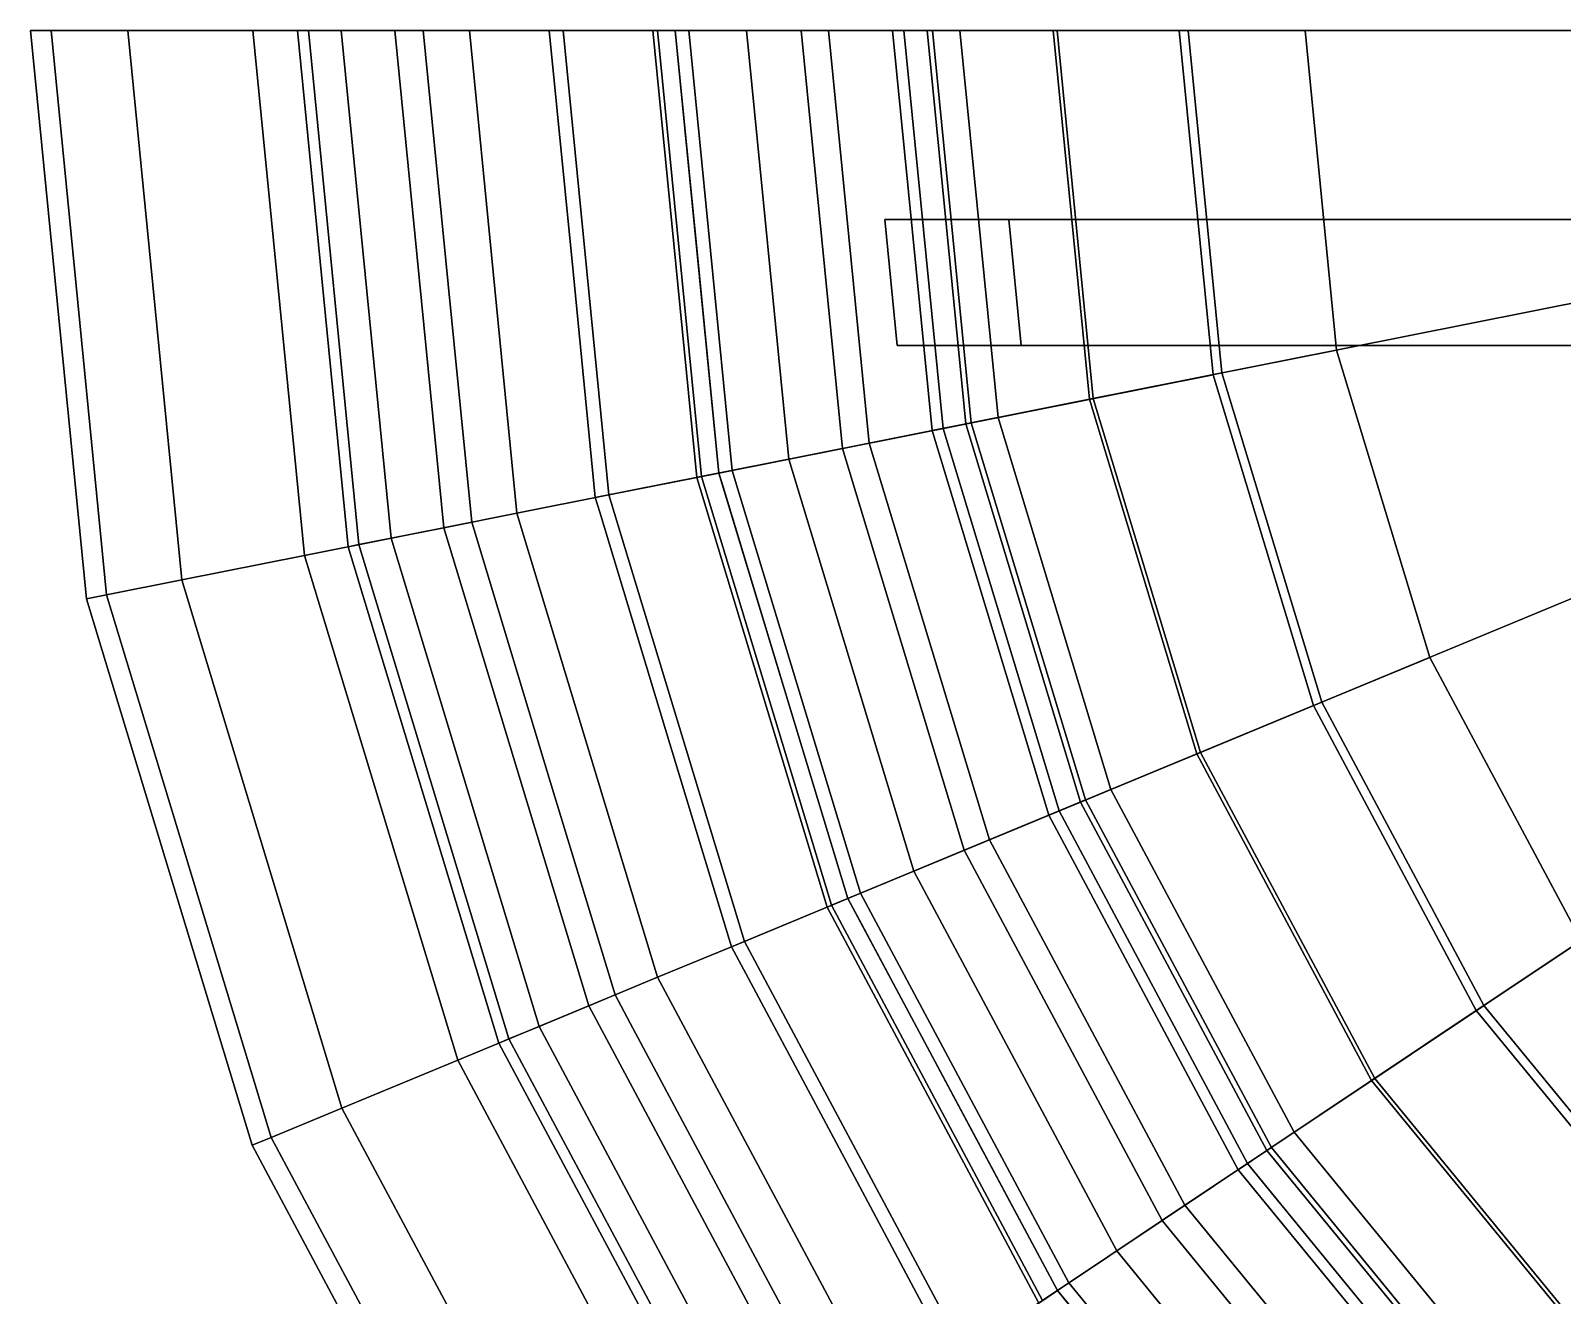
# Model space of a CAD drawing. Header units: metres. Extents: x -1080 to 1352, y -1635 to 1105.
# Drawn here: x -1080 to -512, y -469 to 0 of the extents above; entities that cross this region are included whole.
import ezdxf

# ---------------------------------------------------------------- set-up
doc = ezdxf.new("R2010")
doc.units = ezdxf.units.M

msp = doc.modelspace()

# ---------------------------------------------------------------- linework, layer by layer
at = {"layer": 'body_half_inside'}
for points, invisible_edges in [([(-958.2, -190.6, 2103.01), (-981.03, 0, 2035.2), (-976.97, 0, 2103.01)], 1), ([(-976.97, 0, 2103.01), (-946.31, -188.23, 2169.85), (-958.2, -190.6, 2103.01)], 1), ([(-946.31, -188.23, 2169.85), (-976.97, 0, 2103.01), (-964.85, 0, 2169.85)], 1), ([(-964.85, 0, 2169.85), (-926.69, -184.33, 2234.77), (-946.31, -188.23, 2169.85)], 1), ([(-926.69, -184.33, 2234.77), (-964.85, 0, 2169.85), (-944.84, 0, 2234.77)], 1), ([(-964.85, 0, 1900.55), (-926.69, -184.33, 1835.64), (-944.84, 0, 1835.64)], 1), ([(-899.61, -178.94, 1773.57), (-944.84, 0, 1835.64), (-926.69, -184.33, 1835.64)], 1), ([(-944.84, 0, 1835.64), (-899.61, -178.94, 1773.57), (-917.24, 0, 1773.57)], 1), ([(-944.84, 0, 2234.77), (-899.61, -178.94, 2296.84), (-926.69, -184.33, 2234.77)], 1), ([(-899.61, -178.94, 2296.84), (-944.84, 0, 2234.77), (-917.24, 0, 2296.84)], 1), ([(-917.24, 0, 2296.84), (-865.47, -172.15, 2355.17), (-899.61, -178.94, 2296.84)], 1), ([(-865.47, -172.15, 2355.17), (-917.24, 0, 2296.84), (-882.42, 0, 2355.17)], 1), ([(-865.47, -172.15, 1715.24), (-917.24, 0, 1773.57), (-899.61, -178.94, 1773.57)], 1), ([(-917.24, 0, 1773.57), (-865.47, -172.15, 1715.24), (-882.42, 0, 1715.24)], 1), ([(-824.74, -164.05, 1661.48), (-882.42, 0, 1715.24), (-865.47, -172.15, 1715.24)], 1), ([(-882.42, 0, 1715.24), (-824.74, -164.05, 1661.48), (-840.9, 0, 1661.48)], 1), ([(-882.42, 0, 2355.17), (-824.74, -164.05, 2408.93), (-865.47, -172.15, 2355.17)], 1), ([(-824.74, -164.05, 2408.93), (-882.42, 0, 2355.17), (-840.9, 0, 2408.93)], 1), ([(-747.45, 0, 2408.93), (-824.74, -164.05, 2408.93), (-840.9, 0, 2408.93)], 1), ([(-824.74, -164.05, 1661.48), (-700.74, 0, 1661.48), (-840.9, 0, 1661.48)], 1), ([(-824.74, -164.05, 2408.93), (-747.45, 0, 2408.93), (-776.89, -321.8, 2408.93)], 3), ([(-700.74, 0, 1661.48), (-824.74, -164.05, 1661.48), (-776.89, -321.8, 1661.48)], 13), ([(-778.91, -154.93, 1474.61), (-654.02, 0, 1474.61), (-794.17, 0, 1474.61)], 1), ([(-794.17, 0, 1474.61), (-687.27, -136.71, 1661.48), (-778.91, -154.93, 1474.61)], 1), ([(-687.27, -136.71, 1661.48), (-794.17, 0, 1474.61), (-700.74, 0, 1661.48)], 1), ([(-654.02, 0, 1474.61), (-778.91, -154.93, 1474.61), (-733.71, -303.91, 1474.61)], 13), ([(-776.89, -321.8, 2408.93), (-747.45, 0, 2408.93), (-733.09, -145.82, 2408.93)], 13), ([(-700.74, 0, 1661.48), (-776.89, -321.8, 1661.48), (-699.18, -467.18, 1661.48)], 13), ([(-741.59, -147.51, 741.19), (-760.27, 0, 804.84), (-745.66, -148.32, 804.84)], 1), ([(-760.27, 0, 804.84), (-741.59, -147.51, 741.19), (-756.12, 0, 741.19)], 1), ([(-760.27, 0, 804.84), (-733.09, -145.82, 867.31), (-745.66, -148.32, 804.84)], 1), ([(-733.09, -145.82, 867.31), (-760.27, 0, 804.84), (-747.45, 0, 867.31)], 1), ([(-721.18, -143.45, 680.91), (-756.12, 0, 741.19), (-741.59, -147.51, 741.19)], 1), ([(-756.12, 0, 741.19), (-721.18, -143.45, 680.91), (-735.3, 0, 680.91)], 1), ([(-733.09, -145.82, 1287.75), (-607.3, 0, 1287.75), (-747.45, 0, 1287.75)], 1), ([(-747.45, 0, 2408.93), (-733.09, -145.82, 2549.07), (-733.09, -145.82, 2408.93)], 1), ([(-733.09, -145.82, 2549.07), (-747.45, 0, 2408.93), (-747.45, 0, 2549.07)], 1), ([(-747.45, 0, 1287.75), (-641.45, -127.59, 1474.61), (-733.09, -145.82, 1287.75)], 1), ([(-641.45, -127.59, 1474.61), (-747.45, 0, 1287.75), (-654.02, 0, 1474.61)], 1), ([(-467.16, 0, 1100.89), (-733.09, -145.82, 867.31), (-747.45, 0, 867.31)], 1), ([(-685.86, -136.43, 628.27), (-735.3, 0, 680.91), (-721.18, -143.45, 680.91)], 1), ([(-735.3, 0, 680.91), (-685.86, -136.43, 628.27), (-699.3, 0, 628.27)], 1), ([(-654.02, 0, 1474.61), (-733.71, -303.91, 1474.61), (-660.33, -441.22, 1474.61)], 13), ([(-607.3, 0, 1287.75), (-733.09, -145.82, 1287.75), (-690.55, -286.04, 1287.75)], 13), ([(-733.09, -145.82, 867.31), (-467.16, 0, 1100.89), (-458.18, -91.14, 1100.89)], 1), ([(-700.74, 0, 1661.48), (-699.18, -467.18, 1661.48), (-687.27, -136.71, 1661.48)], 3), ([(-687.27, -136.71, 1100.89), (-467.16, 0, 1100.89), (-700.74, 0, 1100.89)], 1), ([(-700.74, 0, 1100.89), (-595.63, -118.48, 1287.75), (-687.27, -136.71, 1100.89)], 1), ([(-595.63, -118.48, 1287.75), (-700.74, 0, 1100.89), (-607.3, 0, 1287.75)], 1), ([(-685.86, -136.43, 628.27), (-650.66, 0, 587.02), (-699.3, 0, 628.27)], 1), ([(-607.3, 0, 1287.75), (-690.55, -286.04, 1287.75), (-621.48, -415.26, 1287.75)], 13), ([(-467.16, 0, 1100.89), (-687.27, -136.71, 1100.89), (-647.39, -268.16, 1100.89)], 13), ([(-650.66, 0, 587.02), (-685.86, -136.43, 628.27), (-638.16, -126.94, 587.02)], 1), ([(-654.02, 0, 1474.61), (-660.33, -441.22, 1474.61), (-641.45, -127.59, 1474.61)], 3), ([(-467.16, 0, 1100.89), (-647.39, -268.16, 1100.89), (-582.64, -389.31, 1100.89)], 13), ([(-607.3, 0, 1287.75), (-621.48, -415.26, 1287.75), (-595.63, -118.48, 1287.75)], 3), ([(-467.16, 0, 1100.89), (-582.64, -389.31, 1100.89), (-495.49, -495.49, 1100.89)], 13), ([(-958.2, -190.6, 1967.39), (-981.03, 0, 2035.2), (-962.18, -191.39, 2035.2)], 1), ([(-981.03, 0, 2035.2), (-958.2, -190.6, 1967.39), (-976.97, 0, 1967.39)], 1), ([(-981.03, 0, 2035.2), (-958.2, -190.6, 2103.01), (-962.18, -191.39, 2035.2)], 1), ([(-946.31, -188.23, 1900.55), (-976.97, 0, 1967.39), (-958.2, -190.6, 1967.39)], 1), ([(-976.97, 0, 1967.39), (-946.31, -188.23, 1900.55), (-964.85, 0, 1900.55)], 1), ([(-926.69, -184.33, 1835.64), (-964.85, 0, 1900.55), (-946.31, -188.23, 1900.55)], 1), ([(-458.18, -91.14, 1100.89), (-690.55, -286.04, 867.31), (-733.09, -145.82, 867.31)], 1), ([(-690.55, -286.04, 867.31), (-458.18, -91.14, 1100.89), (-431.6, -178.77, 1100.89)], 1), ([(-561.08, -232.41, 1287.75), (-687.27, -136.71, 1100.89), (-595.63, -118.48, 1287.75)], 1), ([(-595.63, -118.48, 1287.75), (-621.48, -415.26, 1287.75), (-528.53, -528.53, 1287.75)], 13), ([(-595.63, -118.48, 1287.75), (-528.53, -528.53, 1287.75), (-561.08, -232.41, 1287.75)], 3), ([(-604.24, -250.28, 1474.61), (-733.09, -145.82, 1287.75), (-641.45, -127.59, 1474.61)], 1), ([(-646.07, -267.61, 628.27), (-638.16, -126.94, 587.02), (-685.86, -136.43, 628.27)], 1), ([(-641.45, -127.59, 1474.61), (-660.33, -441.22, 1474.61), (-561.56, -561.56, 1474.61)], 13), ([(-638.16, -126.94, 587.02), (-646.07, -267.61, 628.27), (-601.13, -249, 587.02)], 1), ([(-641.45, -127.59, 1474.61), (-561.56, -561.56, 1474.61), (-604.24, -250.28, 1474.61)], 3), ([(-647.39, -268.16, 1661.48), (-778.91, -154.93, 1474.61), (-687.27, -136.71, 1661.48)], 1), ([(-721.18, -143.45, 680.91), (-646.07, -267.61, 628.27), (-685.86, -136.43, 628.27)], 1), ([(-687.27, -136.71, 1661.48), (-699.18, -467.18, 1661.48), (-594.6, -594.6, 1661.48)], 13), ([(-687.27, -136.71, 1661.48), (-594.6, -594.6, 1661.48), (-647.39, -268.16, 1661.48)], 3), ([(-687.27, -136.71, 1100.89), (-561.08, -232.41, 1287.75), (-647.39, -268.16, 1100.89)], 1), ([(-776.89, -321.8, 2408.93), (-733.09, -145.82, 2408.93), (-699.18, -467.18, 2408.93)], 3), ([(-690.55, -286.04, 867.31), (-745.66, -148.32, 804.84), (-733.09, -145.82, 867.31)], 1), ([(-745.66, -148.32, 804.84), (-698.56, -289.35, 741.19), (-741.59, -147.51, 741.19)], 1), ([(-741.59, -147.51, 741.19), (-679.33, -281.39, 680.91), (-721.18, -143.45, 680.91)], 1), ([(-679.33, -281.39, 680.91), (-741.59, -147.51, 741.19), (-698.56, -289.35, 741.19)], 1), ([(-699.18, -467.18, 2408.93), (-733.09, -145.82, 2408.93), (-690.55, -286.04, 2408.93)], 13), ([(-733.09, -145.82, 1287.75), (-604.24, -250.28, 1474.61), (-690.55, -286.04, 1287.75)], 1), ([(-733.09, -145.82, 2408.93), (-690.55, -286.04, 2549.07), (-690.55, -286.04, 2408.93)], 1), ([(-690.55, -286.04, 2549.07), (-733.09, -145.82, 2408.93), (-733.09, -145.82, 2549.07)], 1), ([(-646.07, -267.61, 628.27), (-721.18, -143.45, 680.91), (-679.33, -281.39, 680.91)], 1), ([(-698.56, -289.35, 741.19), (-745.66, -148.32, 804.84), (-702.4, -290.94, 804.84)], 1), ([(-745.66, -148.32, 804.84), (-690.55, -286.04, 867.31), (-702.4, -290.94, 804.84)], 1), ([(-778.91, -154.93, 1474.61), (-647.39, -268.16, 1661.48), (-733.71, -303.91, 1474.61)], 1), ([(-865.47, -172.15, 1715.24), (-776.89, -321.8, 1661.48), (-824.74, -164.05, 1661.48)], 1), ([(-776.89, -321.8, 2408.93), (-865.47, -172.15, 2355.17), (-824.74, -164.05, 2408.93)], 1), ([(-899.61, -178.94, 1773.57), (-815.25, -337.69, 1715.24), (-865.47, -172.15, 1715.24)], 1), ([(-815.25, -337.69, 2355.17), (-899.61, -178.94, 2296.84), (-865.47, -172.15, 2355.17)], 1), ([(-776.89, -321.8, 1661.48), (-865.47, -172.15, 1715.24), (-815.25, -337.69, 1715.24)], 1), ([(-865.47, -172.15, 2355.17), (-776.89, -321.8, 2408.93), (-815.25, -337.69, 2355.17)], 1), ([(-847.42, -351.01, 2296.84), (-926.69, -184.33, 2234.77), (-899.61, -178.94, 2296.84)], 1), ([(-926.69, -184.33, 1835.64), (-847.42, -351.01, 1773.57), (-899.61, -178.94, 1773.57)], 1), ([(-815.25, -337.69, 1715.24), (-899.61, -178.94, 1773.57), (-847.42, -351.01, 1773.57)], 1), ([(-899.61, -178.94, 2296.84), (-815.25, -337.69, 2355.17), (-847.42, -351.01, 2296.84)], 1), ([(-431.6, -178.77, 1100.89), (-621.48, -415.26, 867.31), (-690.55, -286.04, 867.31)], 1), ([(-621.48, -415.26, 867.31), (-431.6, -178.77, 1100.89), (-388.43, -259.54, 1100.89)], 1), ([(-946.31, -188.23, 1900.55), (-872.92, -361.58, 1835.64), (-926.69, -184.33, 1835.64)], 1), ([(-872.92, -361.58, 2234.77), (-946.31, -188.23, 2169.85), (-926.69, -184.33, 2234.77)], 1), ([(-926.69, -184.33, 2234.77), (-847.42, -351.01, 2296.84), (-872.92, -361.58, 2234.77)], 1), ([(-847.42, -351.01, 1773.57), (-926.69, -184.33, 1835.64), (-872.92, -361.58, 1835.64)], 1), ([(-902.6, -373.87, 2103.01), (-962.18, -191.39, 2035.2), (-958.2, -190.6, 2103.01)], 1), ([(-962.18, -191.39, 2035.2), (-902.6, -373.87, 1967.39), (-958.2, -190.6, 1967.39)], 1), ([(-962.18, -191.39, 2035.2), (-902.6, -373.87, 2103.01), (-906.35, -375.42, 2035.2)], 1), ([(-902.6, -373.87, 1967.39), (-962.18, -191.39, 2035.2), (-906.35, -375.42, 2035.2)], 1), ([(-958.2, -190.6, 1967.39), (-891.41, -369.23, 1900.55), (-946.31, -188.23, 1900.55)], 1), ([(-891.41, -369.23, 2169.85), (-958.2, -190.6, 2103.01), (-946.31, -188.23, 2169.85)], 1), ([(-891.41, -369.23, 1900.55), (-958.2, -190.6, 1967.39), (-902.6, -373.87, 1967.39)], 1), ([(-958.2, -190.6, 2103.01), (-891.41, -369.23, 2169.85), (-902.6, -373.87, 2103.01)], 1), ([(-872.92, -361.58, 1835.64), (-946.31, -188.23, 1900.55), (-891.41, -369.23, 1900.55)], 1), ([(-946.31, -188.23, 2169.85), (-872.92, -361.58, 2234.77), (-891.41, -369.23, 2169.85)], 1), ([(-504.95, -337.4, 1287.75), (-647.39, -268.16, 1100.89), (-561.08, -232.41, 1287.75)], 1), ([(-561.08, -232.41, 1287.75), (-528.53, -528.53, 1287.75), (-504.95, -337.4, 1287.75)], 3), ([(-581.45, -388.51, 628.27), (-601.13, -249, 587.02), (-646.07, -267.61, 628.27)], 1), ([(-601.13, -249, 587.02), (-581.45, -388.51, 628.27), (-541.01, -361.49, 587.02)], 1), ([(-543.8, -363.35, 1474.61), (-690.55, -286.04, 1287.75), (-604.24, -250.28, 1474.61)], 1), ([(-604.24, -250.28, 1474.61), (-561.56, -561.56, 1474.61), (-543.8, -363.35, 1474.61)], 3), ([(-388.43, -259.54, 1100.89), (-528.53, -528.53, 867.31), (-621.48, -415.26, 867.31)], 1), ([(-528.53, -528.53, 867.31), (-388.43, -259.54, 1100.89), (-330.33, -330.33, 1100.89)], 1), ([(-582.64, -389.31, 1661.48), (-733.71, -303.91, 1474.61), (-647.39, -268.16, 1661.48)], 1), ([(-679.33, -281.39, 680.91), (-581.45, -388.51, 628.27), (-646.07, -267.61, 628.27)], 1), ([(-647.39, -268.16, 1661.48), (-594.6, -594.6, 1661.48), (-582.64, -389.31, 1661.48)], 3), ([(-647.39, -268.16, 1100.89), (-504.95, -337.4, 1287.75), (-582.64, -389.31, 1100.89)], 1), ([(-698.56, -289.35, 741.19), (-611.38, -408.51, 680.91), (-679.33, -281.39, 680.91)], 1), ([(-581.45, -388.51, 628.27), (-679.33, -281.39, 680.91), (-611.38, -408.51, 680.91)], 1), ([(-621.48, -415.26, 867.31), (-702.4, -290.94, 804.84), (-690.55, -286.04, 867.31)], 1), ([(-702.4, -290.94, 804.84), (-628.69, -420.08, 741.19), (-698.56, -289.35, 741.19)], 1), ([(-699.18, -467.18, 2408.93), (-690.55, -286.04, 2408.93), (-594.6, -594.6, 2408.93)], 3), ([(-611.38, -408.51, 680.91), (-698.56, -289.35, 741.19), (-628.69, -420.08, 741.19)], 1), ([(-690.55, -286.04, 1287.75), (-543.8, -363.35, 1474.61), (-621.48, -415.26, 1287.75)], 1), ([(-594.6, -594.6, 2408.93), (-690.55, -286.04, 2408.93), (-621.48, -415.26, 2408.93)], 13), ([(-690.55, -286.04, 2408.93), (-621.48, -415.26, 2549.07), (-621.48, -415.26, 2408.93)], 1), ([(-621.48, -415.26, 2549.07), (-690.55, -286.04, 2408.93), (-690.55, -286.04, 2549.07)], 1), ([(-702.4, -290.94, 804.84), (-621.48, -415.26, 867.31), (-632.14, -422.38, 804.84)], 1), ([(-628.69, -420.08, 741.19), (-702.4, -290.94, 804.84), (-632.14, -422.38, 804.84)], 1), ([(-733.71, -303.91, 1474.61), (-582.64, -389.31, 1661.48), (-660.33, -441.22, 1474.61)], 1), ([(-699.18, -467.18, 2408.93), (-815.25, -337.69, 2355.17), (-776.89, -321.8, 2408.93)], 1), ([(-815.25, -337.69, 1715.24), (-699.18, -467.18, 1661.48), (-776.89, -321.8, 1661.48)], 1), ([(-330.33, -330.33, 1100.89), (-415.26, -621.48, 867.31), (-528.53, -528.53, 867.31)], 1), ([(-847.42, -351.01, 1773.57), (-733.71, -490.25, 1715.24), (-815.25, -337.69, 1715.24)], 1), ([(-733.71, -490.25, 2355.17), (-847.42, -351.01, 2296.84), (-815.25, -337.69, 2355.17)], 1), ([(-815.25, -337.69, 2355.17), (-699.18, -467.18, 2408.93), (-733.71, -490.25, 2355.17)], 1), ([(-699.18, -467.18, 1661.48), (-815.25, -337.69, 1715.24), (-733.71, -490.25, 1715.24)], 1), ([(-429.43, -429.43, 1287.75), (-582.64, -389.31, 1100.89), (-504.95, -337.4, 1287.75)], 1), ([(-504.95, -337.4, 1287.75), (-528.53, -528.53, 1287.75), (-415.26, -621.48, 1287.75)], 13), ([(-872.92, -361.58, 1835.64), (-762.65, -509.59, 1773.57), (-847.42, -351.01, 1773.57)], 1), ([(-762.65, -509.59, 2296.84), (-872.92, -361.58, 2234.77), (-847.42, -351.01, 2296.84)], 1), ([(-733.71, -490.25, 1715.24), (-847.42, -351.01, 1773.57), (-762.65, -509.59, 1773.57)], 1), ([(-847.42, -351.01, 2296.84), (-733.71, -490.25, 2355.17), (-762.65, -509.59, 2296.84)], 1), ([(-891.41, -369.23, 1900.55), (-785.61, -524.93, 1835.64), (-872.92, -361.58, 1835.64)], 1), ([(-785.61, -524.93, 2234.77), (-891.41, -369.23, 2169.85), (-872.92, -361.58, 2234.77)], 1), ([(-762.65, -509.59, 1773.57), (-872.92, -361.58, 1835.64), (-785.61, -524.93, 1835.64)], 1), ([(-872.92, -361.58, 2234.77), (-762.65, -509.59, 2296.84), (-785.61, -524.93, 2234.77)], 1), ([(-462.46, -462.46, 1474.61), (-621.48, -415.26, 1287.75), (-543.8, -363.35, 1474.61)], 1), ([(-494.48, -494.48, 628.27), (-541.01, -361.49, 587.02), (-581.45, -388.51, 628.27)], 1), ([(-543.8, -363.35, 1474.61), (-561.56, -561.56, 1474.61), (-441.22, -660.33, 1474.61)], 13), ([(-543.8, -363.35, 1474.61), (-441.22, -660.33, 1474.61), (-462.46, -462.46, 1474.61)], 3), ([(-541.01, -361.49, 587.02), (-494.48, -494.48, 628.27), (-460.09, -460.09, 587.02)], 1), ([(-802.24, -536.04, 2169.85), (-902.6, -373.87, 2103.01), (-891.41, -369.23, 2169.85)], 1), ([(-902.6, -373.87, 1967.39), (-802.24, -536.04, 1900.55), (-891.41, -369.23, 1900.55)], 1), ([(-785.61, -524.93, 1835.64), (-891.41, -369.23, 1900.55), (-802.24, -536.04, 1900.55)], 1), ([(-891.41, -369.23, 2169.85), (-785.61, -524.93, 2234.77), (-802.24, -536.04, 2169.85)], 1), ([(-906.35, -375.42, 2035.2), (-812.32, -542.78, 1967.39), (-902.6, -373.87, 1967.39)], 1), ([(-812.32, -542.78, 2103.01), (-906.35, -375.42, 2035.2), (-902.6, -373.87, 2103.01)], 1), ([(-902.6, -373.87, 2103.01), (-802.24, -536.04, 2169.85), (-812.32, -542.78, 2103.01)], 1), ([(-802.24, -536.04, 1900.55), (-902.6, -373.87, 1967.39), (-812.32, -542.78, 1967.39)], 1), ([(-812.32, -542.78, 1967.39), (-906.35, -375.42, 2035.2), (-815.7, -545.03, 2035.2)], 1), ([(-906.35, -375.42, 2035.2), (-812.32, -542.78, 2103.01), (-815.7, -545.03, 2035.2)], 1), ([(-495.49, -495.49, 1661.48), (-660.33, -441.22, 1474.61), (-582.64, -389.31, 1661.48)], 1), ([(-611.38, -408.51, 680.91), (-494.48, -494.48, 628.27), (-581.45, -388.51, 628.27)], 1), ([(-582.64, -389.31, 1661.48), (-594.6, -594.6, 1661.48), (-467.18, -699.18, 1661.48)], 13), ([(-582.64, -389.31, 1661.48), (-467.18, -699.18, 1661.48), (-495.49, -495.49, 1661.48)], 3), ([(-582.64, -389.31, 1100.89), (-429.43, -429.43, 1287.75), (-495.49, -495.49, 1100.89)], 1), ([(-628.69, -420.08, 741.19), (-519.94, -519.94, 680.91), (-611.38, -408.51, 680.91)], 1), ([(-494.48, -494.48, 628.27), (-611.38, -408.51, 680.91), (-519.94, -519.94, 680.91)], 1), ([(-528.53, -528.53, 867.31), (-632.14, -422.38, 804.84), (-621.48, -415.26, 867.31)], 1), ([(-632.14, -422.38, 804.84), (-534.66, -534.66, 741.19), (-628.69, -420.08, 741.19)], 1), ([(-519.94, -519.94, 680.91), (-628.69, -420.08, 741.19), (-534.66, -534.66, 741.19)], 1), ([(-594.6, -594.6, 2408.93), (-621.48, -415.26, 2408.93), (-528.53, -528.53, 2408.93)], 13), ([(-621.48, -415.26, 1287.75), (-462.46, -462.46, 1474.61), (-528.53, -528.53, 1287.75)], 1), ([(-621.48, -415.26, 2408.93), (-528.53, -528.53, 2549.07), (-528.53, -528.53, 2408.93)], 1), ([(-528.53, -528.53, 2549.07), (-621.48, -415.26, 2408.93), (-621.48, -415.26, 2549.07)], 1), ([(-534.66, -534.66, 741.19), (-632.14, -422.38, 804.84), (-537.59, -537.59, 804.84)], 1), ([(-632.14, -422.38, 804.84), (-528.53, -528.53, 867.31), (-537.59, -537.59, 804.84)], 1), ([(-660.33, -441.22, 1474.61), (-495.49, -495.49, 1661.48), (-561.56, -561.56, 1474.61)], 1), ([(-462.46, -462.46, 1474.61), (-415.26, -621.48, 1287.75), (-528.53, -528.53, 1287.75)], 1), ([(-594.6, -594.6, 2408.93), (-733.71, -490.25, 2355.17), (-699.18, -467.18, 2408.93)], 1), ([(-733.71, -490.25, 1715.24), (-594.6, -594.6, 1661.48), (-699.18, -467.18, 1661.48)], 1)]:
    msp.add_3dface(points, dxfattribs=dict(at, invisible_edges=invisible_edges))
at = {"layer": 'body_half_outside'}
for points, invisible_edges in [([(-1051.8, -209.22, 2148.21), (-1079.97, 0, 2058.81), (-1059.22, -210.69, 2058.81)], 1), ([(-1079.97, 0, 2058.81), (-1051.8, -209.22, 2148.21), (-1072.4, 0, 2148.21)], 1), ([(-1079.97, 0, 2011.59), (-1051.8, -209.22, 1922.19), (-1059.22, -210.69, 2011.59)], 1), ([(-1051.8, -209.22, 1922.19), (-1079.97, 0, 2011.59), (-1072.4, 0, 1922.19)], 1), ([(-1079.97, 0, 2058.81), (-1059.22, -210.69, 2011.59), (-1059.22, -210.69, 2058.81)], 1), ([(-1059.22, -210.69, 2011.59), (-1079.97, 0, 2058.81), (-1079.97, 0, 2011.59)], 1), ([(-1023.92, -203.67, 2258.01), (-1072.4, 0, 2148.21), (-1051.8, -209.22, 2148.21)], 1), ([(-1072.4, 0, 2148.21), (-1023.92, -203.67, 2258.01), (-1043.98, 0, 2258.01)], 1), ([(-1072.4, 0, 1922.19), (-1023.92, -203.67, 1812.4), (-1051.8, -209.22, 1922.19)], 1), ([(-1023.92, -203.67, 1812.4), (-1072.4, 0, 1922.19), (-1043.98, 0, 1812.4)], 1), ([(-978.35, -194.61, 2361.46), (-1043.98, 0, 2258.01), (-1023.92, -203.67, 2258.01)], 1), ([(-1043.98, 0, 2258.01), (-978.35, -194.61, 2361.46), (-997.52, 0, 2361.46)], 1), ([(-1043.98, 0, 1812.4), (-978.35, -194.61, 1708.94), (-1023.92, -203.67, 1812.4)], 1), ([(-978.35, -194.61, 1708.94), (-1043.98, 0, 1812.4), (-997.52, 0, 1708.94)], 1), ([(-916.38, -182.28, 2455.64), (-997.52, 0, 2361.46), (-978.35, -194.61, 2361.46)], 1), ([(-997.52, 0, 2361.46), (-916.38, -182.28, 2455.64), (-925.06, -94.07, 2455.64)], 13), ([(-997.52, 0, 2361.46), (-925.06, -94.07, 2455.64), (-934.33, 0, 2455.64)], 1), ([(-997.52, 0, 1708.94), (-916.38, -182.28, 1614.76), (-978.35, -194.61, 1708.94)], 1), ([(-916.38, -182.28, 1614.76), (-997.52, 0, 1708.94), (-925.06, -94.07, 1614.76)], 3), ([(-925.06, -94.07, 1614.76), (-997.52, 0, 1708.94), (-934.33, 0, 1614.76)], 1), ([(-794.17, 0, 1614.76), (-925.06, -94.07, 1614.76), (-934.33, 0, 1614.76)], 1), ([(-925.06, -94.07, 2455.64), (-840.88, 0, 2455.64), (-934.33, 0, 2455.64)], 1), ([(-925.06, -94.07, 1614.76), (-794.17, 0, 1614.76), (-916.38, -182.28, 1614.76)], 3), ([(-840.88, 0, 2455.64), (-925.06, -94.07, 2455.64), (-916.38, -182.28, 2455.64)], 13), ([(-916.38, -182.28, 1614.76), (-794.17, 0, 1614.76), (-914.65, -187.97, 1614.76)], 3), ([(-840.88, 0, 2455.64), (-916.38, -182.28, 2455.64), (-914.65, -187.97, 2455.64)], 13), ([(-914.65, -187.97, 1614.76), (-794.17, 0, 1614.76), (-887.23, -278.37, 1614.76)], 3), ([(-840.88, 0, 2455.64), (-914.65, -187.97, 2455.64), (-887.23, -278.37, 2455.64)], 13), ([(-878.8, -89.36, 1427.9), (-794.17, 0, 1614.76), (-887.6, 0, 1427.9)], 1), ([(-747.45, 0, 1427.9), (-878.8, -89.36, 1427.9), (-887.6, 0, 1427.9)], 1), ([(-887.23, -278.37, 1614.76), (-794.17, 0, 1614.76), (-863.21, -357.55, 1614.76)], 3), ([(-840.88, 0, 2455.64), (-887.23, -278.37, 2455.64), (-863.21, -357.55, 2455.64)], 13), ([(-878.8, -89.36, 1427.9), (-778.91, -154.93, 1614.76), (-794.17, 0, 1614.76)], 13), ([(-878.8, -89.36, 1427.9), (-747.45, 0, 1427.9), (-870.54, -173.16, 1427.9)], 3), ([(-870.54, -173.16, 1427.9), (-747.45, 0, 1427.9), (-868.9, -178.56, 1427.9)], 3), ([(-868.9, -178.56, 1427.9), (-747.45, 0, 1427.9), (-842.85, -264.45, 1427.9)], 3), ([(-863.21, -357.55, 1614.76), (-794.17, 0, 1614.76), (-857.61, -368.03, 1614.76)], 3), ([(-840.88, 0, 2455.64), (-863.21, -357.55, 2455.64), (-857.61, -368.03, 2455.64)], 13), ([(-857.61, -368.03, 1614.76), (-794.17, 0, 1614.76), (-813.1, -451.3, 1614.76)], 3), ([(-840.88, 0, 2455.64), (-857.61, -368.03, 2455.64), (-813.1, -451.3, 2455.64)], 13), ([(-824.72, -164.05, 914.03), (-849.22, 0, 855.37), (-832.9, -165.67, 855.37)], 1), ([(-849.22, 0, 855.37), (-824.72, -164.05, 914.03), (-840.88, 0, 914.03)], 1), ([(-849.22, 0, 855.37), (-831.22, -165.34, 796.15), (-832.9, -165.67, 855.37)], 1), ([(-831.22, -165.34, 796.15), (-849.22, 0, 855.37), (-847.51, 0, 796.15)], 1), ([(-847.51, 0, 796.15), (-819.74, -163.06, 738.08), (-831.22, -165.34, 796.15)], 1), ([(-819.74, -163.06, 738.08), (-847.51, 0, 796.15), (-835.8, 0, 738.08)], 1), ([(-842.85, -264.45, 1427.9), (-747.45, 0, 1427.9), (-820.03, -339.67, 1427.9)], 3), ([(-832.54, -84.66, 2549.07), (-747.45, 0, 2549.07), (-840.88, 0, 2549.07)], 1), ([(-824.72, -164.05, 914.03), (-654.02, 0, 1054.17), (-840.88, 0, 914.03)], 1), ([(-733.09, -145.82, 1427.9), (-840.88, 0, 1241.04), (-824.72, -164.05, 1241.04)], 1), ([(-840.88, 0, 1241.04), (-733.09, -145.82, 1427.9), (-747.45, 0, 1427.9)], 1), ([(-824.72, -164.05, 2455.64), (-832.54, -84.66, 2549.07), (-840.88, 0, 2455.64)], 3), ([(-840.88, 0, 2455.64), (-832.54, -84.66, 2549.07), (-840.88, 0, 2549.07)], 1), ([(-840.88, 0, 2455.64), (-813.1, -451.3, 2455.64), (-824.72, -164.05, 2455.64)], 3), ([(-700.74, 0, 1241.04), (-824.72, -164.05, 1241.04), (-840.88, 0, 1241.04)], 1), ([(-835.8, 0, 738.08), (-798.78, -158.89, 682.82), (-819.74, -163.06, 738.08)], 1), ([(-798.78, -158.89, 682.82), (-835.8, 0, 738.08), (-814.43, 0, 682.82)], 1), ([(-747.45, 0, 2549.07), (-832.54, -84.66, 2549.07), (-824.72, -164.05, 2549.07)], 13), ([(-747.45, 0, 2549.07), (-824.72, -164.05, 2549.07), (-823.17, -169.17, 2549.07)], 13), ([(-654.02, 0, 1054.17), (-824.72, -164.05, 914.03), (-641.45, -127.59, 1054.17)], 1), ([(-824.72, -164.05, 1241.04), (-700.74, 0, 1241.04), (-776.87, -321.79, 1241.04)], 3), ([(-747.45, 0, 2549.07), (-823.17, -169.17, 2549.07), (-798.49, -250.53, 2549.07)], 13), ([(-820.03, -339.67, 1427.9), (-747.45, 0, 1427.9), (-814.71, -349.62, 1427.9)], 3), ([(-814.71, -349.62, 1427.9), (-747.45, 0, 1427.9), (-772.43, -428.73, 1427.9)], 3), ([(-814.43, 0, 682.82), (-768.95, -152.95, 631.98), (-798.78, -158.89, 682.82)], 1), ([(-768.95, -152.95, 631.98), (-814.43, 0, 682.82), (-784.02, 0, 631.98)], 1), ([(-813.1, -451.3, 1614.76), (-794.17, 0, 1614.76), (-776.87, -519.09, 1614.76)], 3), ([(-747.45, 0, 2549.07), (-798.49, -250.53, 2549.07), (-776.87, -321.79, 2549.07)], 13), ([(-776.87, -519.09, 1614.76), (-794.17, 0, 1614.76), (-778.91, -154.93, 1614.76)], 13), ([(-687.27, -136.71, 1241.04), (-794.17, 0, 1054.17), (-778.91, -154.93, 1054.17)], 1), ([(-794.17, 0, 1054.17), (-687.27, -136.71, 1241.04), (-700.74, 0, 1241.04)], 1), ([(-654.02, 0, 1054.17), (-778.91, -154.93, 1054.17), (-794.17, 0, 1054.17)], 1), ([(-784.02, 0, 631.98), (-731.12, -145.43, 587.02), (-768.95, -152.95, 631.98)], 1), ([(-731.12, -145.43, 587.02), (-784.02, 0, 631.98), (-745.44, 0, 587.02)], 1), ([(-778.91, -154.93, 1054.17), (-654.02, 0, 1054.17), (-733.71, -303.91, 1054.17)], 3), ([(-747.45, 0, 2549.07), (-776.87, -321.79, 2549.07), (-771.83, -331.22, 2549.07)], 13), ([(-776.87, -321.79, 1241.04), (-700.74, 0, 1241.04), (-699.17, -467.17, 1241.04)], 3), ([(-772.43, -428.73, 1427.9), (-747.45, 0, 1427.9), (-738.01, -493.12, 1427.9)], 3), ([(-747.45, 0, 2549.07), (-771.83, -331.22, 2549.07), (-731.77, -406.17, 2549.07)], 13), ([(-747.45, 0, 2549.07), (-731.77, -406.17, 2549.07), (-733.09, -145.82, 2549.07)], 3), ([(-738.01, -493.12, 1427.9), (-747.45, 0, 1427.9), (-733.09, -145.82, 1427.9)], 13), ([(-650.66, 0, 587.02), (-731.12, -145.43, 587.02), (-745.44, 0, 587.02)], 1), ([(-733.71, -303.91, 1054.17), (-654.02, 0, 1054.17), (-660.33, -441.22, 1054.17)], 3), ([(-731.12, -145.43, 587.02), (-650.66, 0, 587.02), (-688.7, -285.27, 587.02)], 3), ([(-699.17, -467.17, 1241.04), (-700.74, 0, 1241.04), (-687.27, -136.71, 1241.04)], 13), ([(-688.7, -285.27, 587.02), (-650.66, 0, 587.02), (-619.81, -414.15, 587.02)], 3), ([(-660.33, -441.22, 1054.17), (-654.02, 0, 1054.17), (-641.45, -127.59, 1054.17)], 13), ([(-619.81, -414.15, 587.02), (-650.66, 0, 587.02), (-638.16, -126.94, 587.02)], 13), ([(-832.54, -84.66, 2549.07), (-824.72, -164.05, 2455.64), (-824.72, -164.05, 2549.07)], 1), ([(-778.91, -154.93, 1614.76), (-878.8, -89.36, 1427.9), (-870.54, -173.16, 1427.9)], 1), ([(-776.87, -321.79, 914.03), (-641.45, -127.59, 1054.17), (-824.72, -164.05, 914.03)], 1), ([(-641.45, -127.59, 1054.17), (-776.87, -321.79, 914.03), (-604.24, -250.28, 1054.17)], 1), ([(-660.33, -441.22, 1054.17), (-641.45, -127.59, 1054.17), (-561.56, -561.56, 1054.17)], 3), ([(-561.56, -561.56, 1054.17), (-641.45, -127.59, 1054.17), (-604.24, -250.28, 1054.17)], 13), ([(-619.81, -414.15, 587.02), (-638.16, -126.94, 587.02), (-601.13, -249, 587.02)], 13), ([(-778.91, -154.93, 1054.17), (-647.39, -268.16, 1241.04), (-687.27, -136.71, 1241.04)], 1), ([(-699.17, -467.17, 1241.04), (-687.27, -136.71, 1241.04), (-594.59, -594.59, 1241.04)], 3), ([(-594.59, -594.59, 1241.04), (-687.27, -136.71, 1241.04), (-647.39, -268.16, 1241.04)], 13), ([(-824.72, -164.05, 1241.04), (-690.55, -286.04, 1427.9), (-733.09, -145.82, 1427.9)], 1), ([(-688.7, -285.27, 587.02), (-768.95, -152.95, 631.98), (-731.12, -145.43, 587.02)], 1), ([(-738.01, -493.12, 1427.9), (-733.09, -145.82, 1427.9), (-727.28, -506.2, 1427.9)], 3), ([(-733.09, -145.82, 2549.07), (-731.77, -406.17, 2549.07), (-690.55, -286.04, 2549.07)], 3), ([(-727.28, -506.2, 1427.9), (-733.09, -145.82, 1427.9), (-690.55, -286.04, 1427.9)], 13), ([(-724.34, -300.03, 631.98), (-798.78, -158.89, 682.82), (-768.95, -152.95, 631.98)], 1), ([(-768.95, -152.95, 631.98), (-688.7, -285.27, 587.02), (-724.34, -300.03, 631.98)], 1), ([(-868.9, -178.56, 1427.9), (-778.91, -154.93, 1614.76), (-870.54, -173.16, 1427.9)], 1), ([(-842.85, -264.45, 1427.9), (-778.91, -154.93, 1614.76), (-868.9, -178.56, 1427.9)], 3), ([(-842.85, -264.45, 1427.9), (-733.71, -303.91, 1614.76), (-778.91, -154.93, 1614.76)], 13), ([(-752.44, -311.67, 682.82), (-819.74, -163.06, 738.08), (-798.78, -158.89, 682.82)], 1), ([(-798.78, -158.89, 682.82), (-724.34, -300.03, 631.98), (-752.44, -311.67, 682.82)], 1), ([(-647.39, -268.16, 1241.04), (-778.91, -154.93, 1054.17), (-733.71, -303.91, 1054.17)], 1), ([(-776.87, -519.09, 1614.76), (-778.91, -154.93, 1614.76), (-733.71, -303.91, 1614.76)], 13), ([(-832.9, -165.67, 855.37), (-776.87, -321.79, 914.03), (-824.72, -164.05, 914.03)], 1), ([(-772.18, -319.85, 738.08), (-831.22, -165.34, 796.15), (-819.74, -163.06, 738.08)], 1), ([(-690.55, -286.04, 1427.9), (-824.72, -164.05, 1241.04), (-776.87, -321.79, 1241.04)], 1), ([(-824.72, -164.05, 2455.64), (-813.1, -451.3, 2455.64), (-776.87, -321.79, 2455.64)], 3), ([(-776.87, -321.79, 2455.64), (-798.49, -250.53, 2549.07), (-824.72, -164.05, 2455.64)], 3), ([(-824.72, -164.05, 2455.64), (-798.49, -250.53, 2549.07), (-823.17, -169.17, 2549.07)], 13), ([(-824.72, -164.05, 2455.64), (-823.17, -169.17, 2549.07), (-824.72, -164.05, 2549.07)], 1), ([(-819.74, -163.06, 738.08), (-752.44, -311.67, 682.82), (-772.18, -319.85, 738.08)], 1), ([(-782.99, -324.33, 796.15), (-832.9, -165.67, 855.37), (-831.22, -165.34, 796.15)], 1), ([(-832.9, -165.67, 855.37), (-782.99, -324.33, 796.15), (-784.57, -324.98, 855.37)], 1), ([(-776.87, -321.79, 914.03), (-832.9, -165.67, 855.37), (-784.57, -324.98, 855.37)], 1), ([(-831.22, -165.34, 796.15), (-772.18, -319.85, 738.08), (-782.99, -324.33, 796.15)], 1), ([(-978.35, -194.61, 2361.46), (-914.65, -187.97, 2455.64), (-916.38, -182.28, 2455.64)], 1), ([(-914.65, -187.97, 1614.76), (-978.35, -194.61, 1708.94), (-916.38, -182.28, 1614.76)], 1), ([(-978.35, -194.61, 2361.46), (-887.23, -278.37, 2455.64), (-914.65, -187.97, 2455.64)], 13), ([(-887.23, -278.37, 1614.76), (-978.35, -194.61, 1708.94), (-914.65, -187.97, 1614.76)], 3), ([(-1023.92, -203.67, 2258.01), (-921.59, -381.73, 2361.46), (-978.35, -194.61, 2361.46)], 1), ([(-921.59, -381.73, 1708.94), (-1023.92, -203.67, 1812.4), (-978.35, -194.61, 1708.94)], 1), ([(-863.21, -357.55, 2455.64), (-978.35, -194.61, 2361.46), (-921.59, -381.73, 2361.46)], 1), ([(-978.35, -194.61, 2361.46), (-863.21, -357.55, 2455.64), (-887.23, -278.37, 2455.64)], 13), ([(-978.35, -194.61, 1708.94), (-863.21, -357.55, 1614.76), (-921.59, -381.73, 1708.94)], 1), ([(-863.21, -357.55, 1614.76), (-978.35, -194.61, 1708.94), (-887.23, -278.37, 1614.76)], 3), ([(-964.52, -399.52, 1812.4), (-1051.8, -209.22, 1922.19), (-1023.92, -203.67, 1812.4)], 1), ([(-1051.8, -209.22, 2148.21), (-964.52, -399.52, 2258.01), (-1023.92, -203.67, 2258.01)], 1), ([(-921.59, -381.73, 2361.46), (-1023.92, -203.67, 2258.01), (-964.52, -399.52, 2258.01)], 1), ([(-1023.92, -203.67, 1812.4), (-921.59, -381.73, 1708.94), (-964.52, -399.52, 1812.4)], 1), ([(-990.77, -410.39, 1922.19), (-1059.22, -210.69, 2011.59), (-1051.8, -209.22, 1922.19)], 1), ([(-1059.22, -210.69, 2058.81), (-990.77, -410.39, 2148.21), (-1051.8, -209.22, 2148.21)], 1), ([(-1051.8, -209.22, 1922.19), (-964.52, -399.52, 1812.4), (-990.77, -410.39, 1922.19)], 1), ([(-964.52, -399.52, 2258.01), (-1051.8, -209.22, 2148.21), (-990.77, -410.39, 2148.21)], 1), ([(-1059.22, -210.69, 2058.81), (-997.76, -413.29, 2011.59), (-997.76, -413.29, 2058.81)], 1), ([(-997.76, -413.29, 2011.59), (-1059.22, -210.69, 2058.81), (-1059.22, -210.69, 2011.59)], 1), ([(-1059.22, -210.69, 2011.59), (-990.77, -410.39, 1922.19), (-997.76, -413.29, 2011.59)], 1), ([(-990.77, -410.39, 2148.21), (-1059.22, -210.69, 2058.81), (-997.76, -413.29, 2058.81)], 1), ([(-619.81, -414.15, 587.02), (-601.13, -249, 587.02), (-527.11, -527.11, 587.02)], 3), ([(-527.11, -527.11, 587.02), (-601.13, -249, 587.02), (-541.01, -361.49, 587.02)], 13), ([(-798.49, -250.53, 2549.07), (-776.87, -321.79, 2455.64), (-776.87, -321.79, 2549.07)], 1), ([(-699.17, -467.17, 914.03), (-604.24, -250.28, 1054.17), (-776.87, -321.79, 914.03)], 1), ([(-604.24, -250.28, 1054.17), (-699.17, -467.17, 914.03), (-543.8, -363.35, 1054.17)], 1), ([(-561.56, -561.56, 1054.17), (-604.24, -250.28, 1054.17), (-543.8, -363.35, 1054.17)], 13), ([(-733.71, -303.91, 1614.76), (-842.85, -264.45, 1427.9), (-820.03, -339.67, 1427.9)], 1), ([(-733.71, -303.91, 1054.17), (-582.64, -389.31, 1241.04), (-647.39, -268.16, 1241.04)], 1), ([(-594.59, -594.59, 1241.04), (-647.39, -268.16, 1241.04), (-582.64, -389.31, 1241.04)], 13), ([(-776.87, -321.79, 1241.04), (-621.48, -415.26, 1427.9), (-690.55, -286.04, 1427.9)], 1), ([(-690.55, -286.04, 2549.07), (-731.77, -406.17, 2549.07), (-699.17, -467.17, 2549.07)], 13), ([(-727.28, -506.2, 1427.9), (-690.55, -286.04, 1427.9), (-670.39, -575.51, 1427.9)], 3), ([(-619.81, -414.15, 587.02), (-724.34, -300.03, 631.98), (-688.7, -285.27, 587.02)], 1), ([(-690.55, -286.04, 2549.07), (-699.17, -467.17, 2549.07), (-689, -479.56, 2549.07)], 13), ([(-690.55, -286.04, 2549.07), (-689, -479.56, 2549.07), (-621.48, -415.26, 2549.07)], 3), ([(-670.39, -575.51, 1427.9), (-690.55, -286.04, 1427.9), (-621.48, -415.26, 1427.9)], 13), ([(-651.89, -435.58, 631.98), (-752.44, -311.67, 682.82), (-724.34, -300.03, 631.98)], 1), ([(-724.34, -300.03, 631.98), (-619.81, -414.15, 587.02), (-651.89, -435.58, 631.98)], 1), ([(-814.71, -349.62, 1427.9), (-733.71, -303.91, 1614.76), (-820.03, -339.67, 1427.9)], 1), ([(-772.43, -428.73, 1427.9), (-733.71, -303.91, 1614.76), (-814.71, -349.62, 1427.9)], 3), ([(-776.87, -519.09, 1614.76), (-733.71, -303.91, 1614.76), (-765.57, -532.85, 1614.76)], 3), ([(-772.43, -428.73, 1427.9), (-660.33, -441.22, 1614.76), (-733.71, -303.91, 1614.76)], 13), ([(-765.57, -532.85, 1614.76), (-733.71, -303.91, 1614.76), (-705.69, -605.81, 1614.76)], 3), ([(-582.64, -389.31, 1241.04), (-733.71, -303.91, 1054.17), (-660.33, -441.22, 1054.17)], 1), ([(-705.69, -605.81, 1614.76), (-733.71, -303.91, 1614.76), (-660.33, -441.22, 1614.76)], 13), ([(-677.17, -452.47, 682.82), (-772.18, -319.85, 738.08), (-752.44, -311.67, 682.82)], 1), ([(-752.44, -311.67, 682.82), (-651.89, -435.58, 631.98), (-677.17, -452.47, 682.82)], 1), ([(-776.87, -321.79, 2455.64), (-813.1, -451.3, 2455.64), (-776.87, -519.09, 2455.64)], 13), ([(-784.57, -324.98, 855.37), (-699.17, -467.17, 914.03), (-776.87, -321.79, 914.03)], 1), ([(-694.94, -464.34, 738.08), (-782.99, -324.33, 796.15), (-772.18, -319.85, 738.08)], 1), ([(-699.17, -467.17, 2455.64), (-731.77, -406.17, 2549.07), (-776.87, -321.79, 2455.64)], 3), ([(-776.87, -321.79, 2455.64), (-731.77, -406.17, 2549.07), (-771.83, -331.22, 2549.07)], 13), ([(-776.87, -321.79, 2455.64), (-771.83, -331.22, 2549.07), (-776.87, -321.79, 2549.07)], 1), ([(-621.48, -415.26, 1427.9), (-776.87, -321.79, 1241.04), (-699.17, -467.17, 1241.04)], 1), ([(-776.87, -321.79, 2455.64), (-776.87, -519.09, 2455.64), (-699.17, -467.17, 2455.64)], 3), ([(-772.18, -319.85, 738.08), (-677.17, -452.47, 682.82), (-694.94, -464.34, 738.08)], 1), ([(-704.68, -470.85, 796.15), (-784.57, -324.98, 855.37), (-782.99, -324.33, 796.15)], 1), ([(-784.57, -324.98, 855.37), (-704.68, -470.85, 796.15), (-706.1, -471.8, 855.37)], 1), ([(-699.17, -467.17, 914.03), (-784.57, -324.98, 855.37), (-706.1, -471.8, 855.37)], 1), ([(-782.99, -324.33, 796.15), (-694.94, -464.34, 738.08), (-704.68, -470.85, 796.15)], 1), ([(-921.59, -381.73, 2361.46), (-857.61, -368.03, 2455.64), (-863.21, -357.55, 2455.64)], 1), ([(-857.61, -368.03, 1614.76), (-921.59, -381.73, 1708.94), (-863.21, -357.55, 1614.76)], 1), ([(-594.59, -594.59, 914.03), (-543.8, -363.35, 1054.17), (-699.17, -467.17, 914.03)], 1), ([(-543.8, -363.35, 1054.17), (-594.59, -594.59, 914.03), (-462.46, -462.46, 1054.17)], 1), ([(-561.56, -561.56, 1054.17), (-543.8, -363.35, 1054.17), (-441.22, -660.33, 1054.17)], 3), ([(-441.22, -660.33, 1054.17), (-543.8, -363.35, 1054.17), (-462.46, -462.46, 1054.17)], 13), ([(-527.11, -527.11, 587.02), (-541.01, -361.49, 587.02), (-460.09, -460.09, 587.02)], 13), ([(-921.59, -381.73, 2361.46), (-813.1, -451.3, 2455.64), (-857.61, -368.03, 2455.64)], 13), ([(-813.1, -451.3, 1614.76), (-921.59, -381.73, 1708.94), (-857.61, -368.03, 1614.76)], 3), ([(-964.52, -399.52, 2258.01), (-829.41, -554.19, 2361.46), (-921.59, -381.73, 2361.46)], 1), ([(-829.41, -554.19, 1708.94), (-964.52, -399.52, 1812.4), (-921.59, -381.73, 1708.94)], 1), ([(-776.87, -519.09, 2455.64), (-921.59, -381.73, 2361.46), (-829.41, -554.19, 2361.46)], 1), ([(-921.59, -381.73, 2361.46), (-776.87, -519.09, 2455.64), (-813.1, -451.3, 2455.64)], 13), ([(-921.59, -381.73, 1708.94), (-776.87, -519.09, 1614.76), (-829.41, -554.19, 1708.94)], 1), ([(-776.87, -519.09, 1614.76), (-921.59, -381.73, 1708.94), (-813.1, -451.3, 1614.76)], 3), ([(-660.33, -441.22, 1054.17), (-495.49, -495.49, 1241.04), (-582.64, -389.31, 1241.04)], 1), ([(-594.59, -594.59, 1241.04), (-582.64, -389.31, 1241.04), (-467.17, -699.17, 1241.04)], 3), ([(-467.17, -699.17, 1241.04), (-582.64, -389.31, 1241.04), (-495.49, -495.49, 1241.04)], 13), ([(-990.77, -410.39, 2148.21), (-868.04, -580.01, 2258.01), (-964.52, -399.52, 2258.01)], 1), ([(-868.04, -580.01, 1812.4), (-990.77, -410.39, 1922.19), (-964.52, -399.52, 1812.4)], 1), ([(-829.41, -554.19, 2361.46), (-964.52, -399.52, 2258.01), (-868.04, -580.01, 2258.01)], 1), ([(-964.52, -399.52, 1812.4), (-829.41, -554.19, 1708.94), (-868.04, -580.01, 1812.4)], 1), ([(-731.77, -406.17, 2549.07), (-699.17, -467.17, 2455.64), (-699.17, -467.17, 2549.07)], 1), ([(-997.76, -413.29, 2058.81), (-891.67, -595.8, 2148.21), (-990.77, -410.39, 2148.21)], 1), ([(-891.67, -595.8, 1922.19), (-997.76, -413.29, 2011.59), (-990.77, -410.39, 1922.19)], 1), ([(-997.76, -413.29, 2058.81), (-897.96, -600, 2011.59), (-897.96, -600, 2058.81)], 1), ([(-897.96, -600, 2011.59), (-997.76, -413.29, 2058.81), (-997.76, -413.29, 2011.59)], 1), ([(-891.67, -595.8, 2148.21), (-997.76, -413.29, 2058.81), (-897.96, -600, 2058.81)], 1), ([(-997.76, -413.29, 2011.59), (-891.67, -595.8, 1922.19), (-897.96, -600, 2011.59)], 1), ([(-868.04, -580.01, 2258.01), (-990.77, -410.39, 2148.21), (-891.67, -595.8, 2148.21)], 1), ([(-990.77, -410.39, 1922.19), (-868.04, -580.01, 1812.4), (-891.67, -595.8, 1922.19)], 1), ([(-619.81, -414.15, 587.02), (-554.39, -554.39, 631.98), (-651.89, -435.58, 631.98)], 1), ([(-554.39, -554.39, 631.98), (-619.81, -414.15, 587.02), (-527.11, -527.11, 587.02)], 1), ([(-699.17, -467.17, 1241.04), (-528.53, -528.53, 1427.9), (-621.48, -415.26, 1427.9)], 1), ([(-621.48, -415.26, 2549.07), (-689, -479.56, 2549.07), (-635.11, -545.22, 2549.07)], 13), ([(-670.39, -575.51, 1427.9), (-621.48, -415.26, 1427.9), (-627.63, -627.63, 1427.9)], 3), ([(-621.48, -415.26, 2549.07), (-635.11, -545.22, 2549.07), (-594.59, -594.59, 2549.07)], 13), ([(-627.63, -627.63, 1427.9), (-621.48, -415.26, 1427.9), (-610.2, -641.93, 1427.9)], 3), ([(-621.48, -415.26, 2549.07), (-594.59, -594.59, 2549.07), (-528.53, -528.53, 2549.07)], 3), ([(-610.2, -641.93, 1427.9), (-621.48, -415.26, 1427.9), (-528.53, -528.53, 1427.9)], 13), ([(-660.33, -441.22, 1614.76), (-772.43, -428.73, 1427.9), (-738.01, -493.12, 1427.9)], 1), ([(-554.39, -554.39, 631.98), (-677.17, -452.47, 682.82), (-651.89, -435.58, 631.98)], 1), ([(-727.28, -506.2, 1427.9), (-660.33, -441.22, 1614.76), (-738.01, -493.12, 1427.9)], 1), ([(-727.28, -506.2, 1427.9), (-561.56, -561.56, 1614.76), (-660.33, -441.22, 1614.76)], 13), ([(-705.69, -605.81, 1614.76), (-660.33, -441.22, 1614.76), (-660.67, -660.67, 1614.76)], 3), ([(-660.67, -660.67, 1614.76), (-660.33, -441.22, 1614.76), (-642.33, -675.73, 1614.76)], 3), ([(-495.49, -495.49, 1241.04), (-660.33, -441.22, 1054.17), (-561.56, -561.56, 1054.17)], 1), ([(-642.33, -675.73, 1614.76), (-660.33, -441.22, 1614.76), (-561.56, -561.56, 1614.76)], 13), ([(-575.89, -575.89, 682.82), (-694.94, -464.34, 738.08), (-677.17, -452.47, 682.82)], 1), ([(-677.17, -452.47, 682.82), (-554.39, -554.39, 631.98), (-575.89, -575.89, 682.82)], 1), ([(-527.11, -527.11, 587.02), (-460.09, -460.09, 587.02), (-414.15, -619.81, 587.02)], 3), ([(-591, -591, 738.08), (-704.68, -470.85, 796.15), (-694.94, -464.34, 738.08)], 1), ([(-694.94, -464.34, 738.08), (-575.89, -575.89, 682.82), (-591, -591, 738.08)], 1), ([(-467.17, -699.17, 914.03), (-462.46, -462.46, 1054.17), (-594.59, -594.59, 914.03)], 1), ([(-699.17, -467.17, 2455.64), (-776.87, -519.09, 2455.64), (-765.57, -532.85, 2455.64)], 13), ([(-699.17, -467.17, 2455.64), (-765.57, -532.85, 2455.64), (-705.69, -605.81, 2455.64)], 13), ([(-706.1, -471.8, 855.37), (-594.59, -594.59, 914.03), (-699.17, -467.17, 914.03)], 1), ([(-699.17, -467.17, 2455.64), (-705.69, -605.81, 2455.64), (-660.67, -660.67, 2455.64)], 13), ([(-528.53, -528.53, 1427.9), (-699.17, -467.17, 1241.04), (-594.59, -594.59, 1241.04)], 1), ([(-699.17, -467.17, 2455.64), (-660.67, -660.67, 2455.64), (-594.59, -594.59, 2455.64)], 3), ([(-594.59, -594.59, 2455.64), (-635.11, -545.22, 2549.07), (-699.17, -467.17, 2455.64)], 3), ([(-699.17, -467.17, 2455.64), (-635.11, -545.22, 2549.07), (-689, -479.56, 2549.07)], 13), ([(-699.17, -467.17, 2455.64), (-689, -479.56, 2549.07), (-699.17, -467.17, 2549.07)], 1)]:
    msp.add_3dface(points, dxfattribs=dict(at, invisible_edges=invisible_edges))
at = {"layer": 'gearbox_half'}
for points, invisible_edges in [([(-758.55, -116.79, 1522.85), (-717.19, -70.07, 1614.76), (-763.15, -70.07, 1522.85)], 1), ([(-717.19, -70.07, 1614.76), (763.15, -70.07, 1522.85), (-763.15, -70.07, 1522.85)], 1), ([(763.15, -70.07, 1522.85), (-758.55, -116.79, 1522.85), (-763.15, -70.07, 1522.85)], 1), ([(-717.19, -70.07, 1614.76), (-758.55, -116.79, 1522.85), (-712.59, -116.79, 1614.76)], 1), ([(-758.55, -116.79, 1522.85), (763.15, -70.07, 1522.85), (758.55, -116.79, 1522.85)], 1), ([(763.15, -70.07, 1522.85), (-717.19, -70.07, 1614.76), (717.54, -70.07, 1614.07)], 3), ([(717.54, -70.07, 1614.07), (-717.19, -70.07, 1614.76), (93.43, -70.07, 1614.76)], 3), ([(93.43, -70.07, 1614.76), (-717.19, -70.07, 1614.76), (-93.43, -70.07, 1614.76)], 13), ([(-712.59, -116.79, 1614.76), (-93.43, -70.07, 1614.76), (-717.19, -70.07, 1614.76)], 1), ([(-93.43, -70.07, 1614.76), (-712.59, -116.79, 1614.76), (-93.43, -116.79, 1614.76)], 1), ([(712.93, -116.79, 1614.07), (-758.55, -116.79, 1522.85), (758.55, -116.79, 1522.85)], 1), ([(-758.55, -116.79, 1522.85), (712.93, -116.79, 1614.07), (-712.59, -116.79, 1614.76)], 3), ([(-712.59, -116.79, 1614.76), (712.93, -116.79, 1614.07), (93.43, -116.79, 1614.76)], 13), ([(-712.59, -116.79, 1614.76), (93.43, -116.79, 1614.76), (-93.43, -116.79, 1614.76)], 3)]:
    msp.add_3dface(points, dxfattribs=dict(at, invisible_edges=invisible_edges))

doc.saveas('drawing.dxf')
